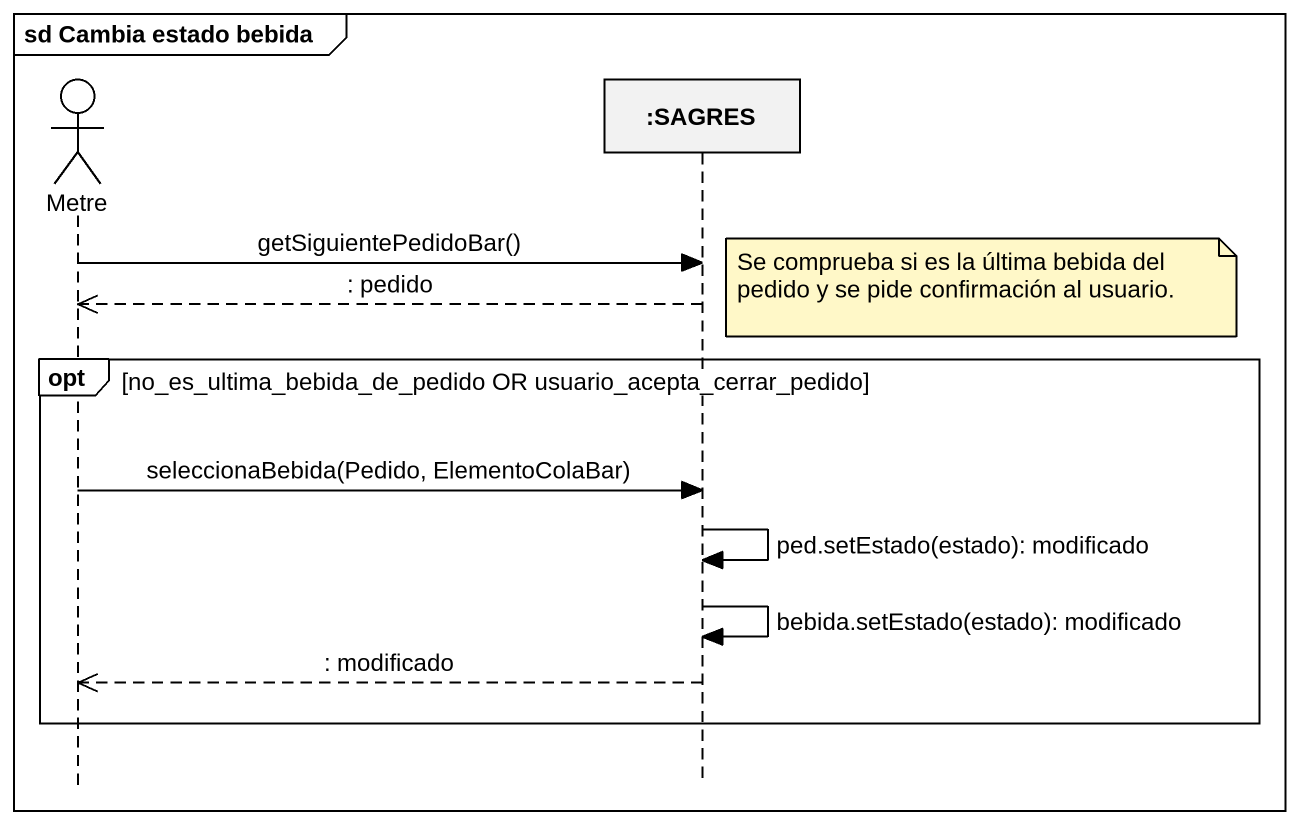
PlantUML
@startuml
mainframe sd Cambia estado bebida
hide footbox
actor Metre
participant ":SAGRES" as SAGRES

Metre -> SAGRES : getSiguientePedidoBar()
note right of SAGRES : Se comprueba si es la última bebida del pedido y se pide confirmación al usuario.
SAGRES -->> Metre : : pedido
opt no_es_ultima_bebida_de_pedido OR usuario_acepta_cerrar_pedido
  Metre -> SAGRES : seleccionaBebida(Pedido, ElementoColaBar)
  SAGRES -> SAGRES : ped.setEstado(estado): modificado
  SAGRES -> SAGRES : bebida.setEstado(estado): modificado
  SAGRES -->> Metre : : modificado
end
@enduml
